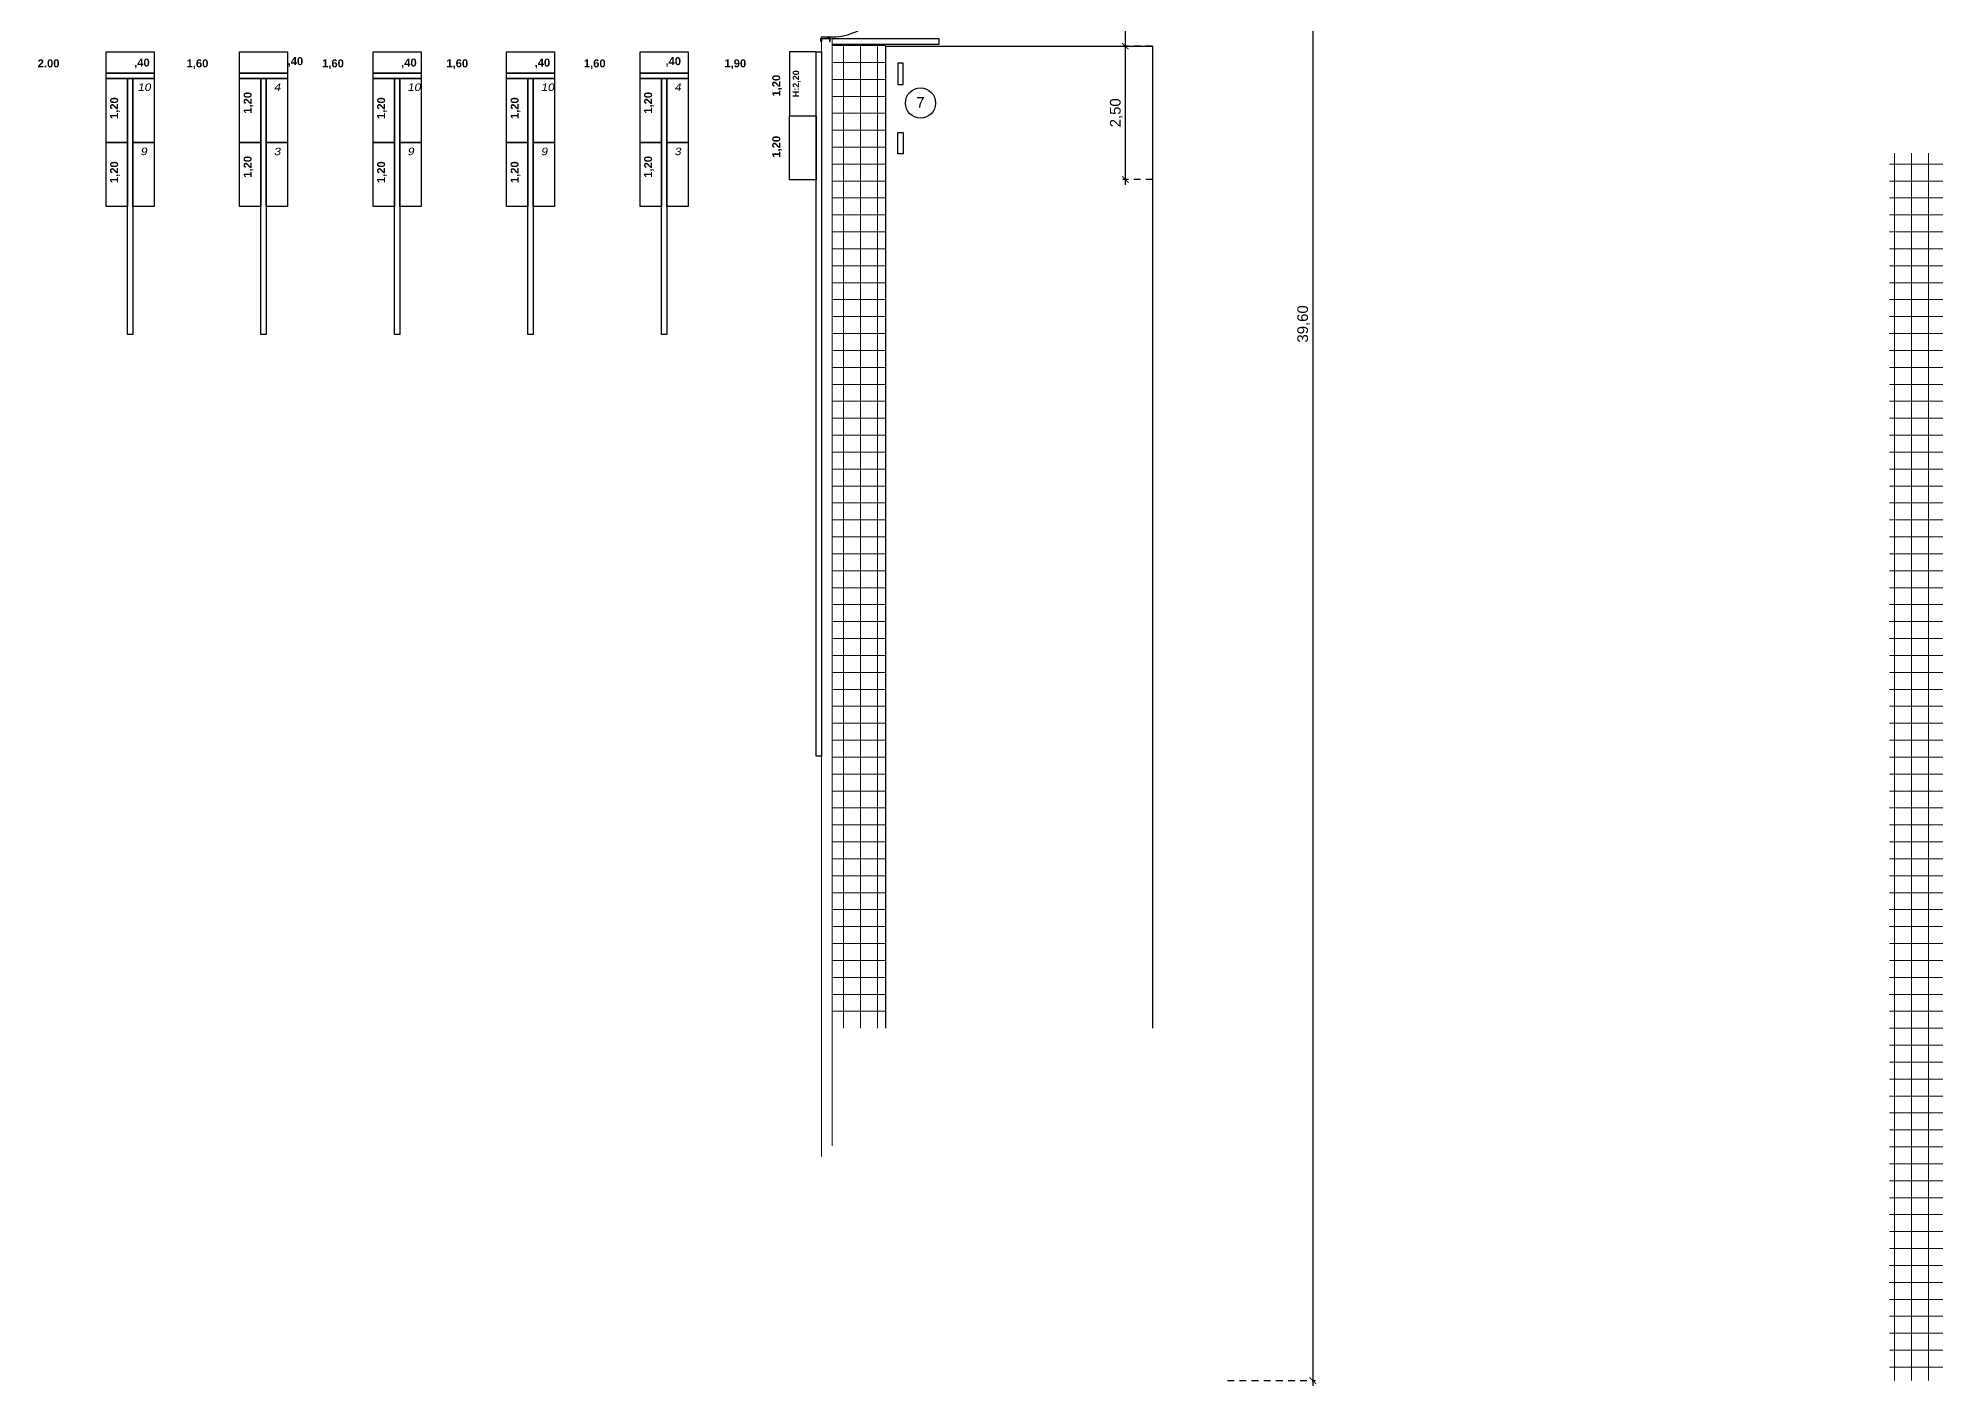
# Model space of a CAD drawing. Header units: metres. Extents: x 1093 to 1459, y -137 to 62.
# Drawn here: x 1125.47 to 1161.14, y -37.82 to -12.56 of the extents above; entities that cross this region are included whole.
import ezdxf

# ---------------------------------------------------------------- set-up
doc = ezdxf.new("R2010")
doc.units = ezdxf.units.M
doc.header["$LTSCALE"] = 0.508
doc.header["$PDMODE"] = 1
doc.header["$PDSIZE"] = -2
doc.linetypes.add('HIDDEN', pattern=[0.375, 0.25, -0.125])
doc.layers.get('0').update_dxf_attribs({"color": 9})
doc.layers.get('Defpoints').update_dxf_attribs({"color": 9})
for name, color, linetype in [('2-texto', 9, 'Continuous'), ('3-muros', 9, 'Continuous'), ('4-carpinterias', 9, 'Continuous'), ('7-equipamiento', 9, 'Continuous'), ('8-cota equipam.', 9, 'Continuous'), ('8-cotas-100', 9, 'Continuous'), ('9-Hatch', 9, 'Continuous'), ('artef', 9, 'Continuous')]:
    doc.layers.add(name, color=color, linetype=linetype)
doc.styles.add('ARIAL', font='arial.ttf', dxfattribs={"width": 1.15, "oblique": 10})
doc.styles.add('Helvetica (bold)', font='')
doc.styles.add('swiss', font='swissel.ttf')
doc.styles.get('Helvetica (bold)').set_extended_font_data('Helvetica', bold=True)
doc.dimstyles.new('dim-100', dxfattribs={"dimtxt": 0.2, "dimasz": 0.12, "dimexe": 0.05, "dimexo": 0, "dimgap": 0.05, "dimtad": 1, "dimzin": 4, "dimtxsty": 'swiss', "dimblk": 'ARCHTICK', "dimcen": 0.5, "dimdle": 0.1, "dimclrd": 256, "dimclre": 252, "dimclrt": 256, "dimadec": 0, "dimazin": 0, "dimtfac": 1, "dimtix": 1, "dimtmove": 2, "dimatfit": 3, "dimldrblk": 'OPEN30', "dimfxl": 0.05, "dimtolj": 1, "dimtzin": 0, "dimarcsym": 0})

# ---------------------------------------------------------------- blocks, each defined once
blk = doc.blocks.new('PUERTA EMERG')
for p, q in [((354.091, -229.695), (354.241, -229.695)), ((354.091, -229.725), (354.091, -229.695)), ((354.141, -229.725), (354.091, -229.725)), ((354.141, -229.737), (354.141, -229.725)), ((354.241, -229.695), (354.241, -229.737)), ((354.241, -229.737), (354.141, -229.737)), ((354.141, -230.849), (354.091, -230.849)), ((354.091, -230.849), (354.091, -230.879)), ((354.091, -230.879), (354.241, -230.879)), ((354.241, -230.837), (354.141, -230.837)), ((354.141, -230.837), (354.141, -230.849)), ((354.241, -230.879), (354.241, -230.837))]:
    blk.add_line(p, q)
for points in [[(354.091, -229.71), (354.091, -229.649), (354.081, -229.649), (354.081, -229.71)], [(354.241, -229.71), (354.241, -229.649), (354.251, -229.649), (354.251, -229.71)], [(352.965, -230.793), (354.084, -230.793), (354.084, -230.838), (352.965, -230.838)], [(354.091, -230.864), (354.091, -230.925), (354.081, -230.925), (354.081, -230.864)], [(354.241, -230.864), (354.241, -230.925), (354.251, -230.925), (354.251, -230.864)]]:
    blk.add_lwpolyline(points, close=True)
blk.add_circle((354.084, -230.847), 0.006)
at = {"color": 252}
blk.add_arc((354.047, -230.816), 1.083, 85.0526, 178.7845, dxfattribs=at)
blk.add_arc((353.873, -230.833), 0.908, 179.7162, 180.2838)
blk = doc.blocks.new('_ARCHTICK')
at = {"color": 0, "linetype": 'ByBlock', "const_width": 0.15}
blk.add_lwpolyline([(-0.5, -0.5), (0.5, 0.5)], dxfattribs=at)
blk = doc.blocks.new('*D633')
at = {"layer": '8-cotas-100', "color": 252, "linetype": 'HIDDEN', "lineweight": -2, "transparency": 16777216}
for p, q in [((1146.339, -12.711), (1145.779, -12.711)), ((1146.339, -15.211), (1145.779, -15.211))]:
    blk.add_line(p, q, dxfattribs=at)
at = {"layer": '8-cotas-100', "linetype": 'Continuous', "lineweight": -2, "transparency": 16777216}
blk.add_line((1145.829, -15.311), (1145.829, -12.611), dxfattribs=at)
at = {"layer": 'Defpoints', "color": 0, "linetype": 'Continuous', "transparency": 16777216}
for p in [(1145.829, -12.711), (1146.339, -12.711), (1146.339, -15.211)]:
    blk.add_point(p, dxfattribs=at)
at = {"layer": '8-cotas-100', "linetype": 'Continuous', "lineweight": -2, "transparency": 16777216, "xscale": 0.12, "yscale": 0.12, "zscale": 0.12}
for p, rotation in [((1145.829, -12.711), 90), ((1145.829, -15.211), 270)]:
    blk.add_blockref('_ARCHTICK', p, dxfattribs=dict(at, rotation=rotation))
at = {"layer": '8-cotas-100', "linetype": 'Continuous', "lineweight": 0, "transparency": 16777216, "insert": (1145.658, -13.961), "char_height": 0.2, "attachment_point": 5, "rotation": 90, "style": 'swiss'}
blk.add_mtext('\\A1;2,50', dxfattribs=at)
blk = doc.blocks.new('_Open30')
at = {"color": 0, "linetype": 'ByBlock', "lineweight": -2}
for p, q in [((-1, 0.27), (0, 0)), ((0, 0), (-1, -0.27)), ((0, 0), (-1, 0))]:
    blk.add_line(p, q, dxfattribs=at)
blk = doc.blocks.new('*D634')
at = {"layer": '8-cotas-100', "color": 252, "linetype": 'HIDDEN', "lineweight": -2, "transparency": 16777216}
for p, q in [((1145.829, -11.217), (1145.779, -11.217)), ((1145.829, -12.711), (1145.779, -12.711))]:
    blk.add_line(p, q, dxfattribs=at)
at = {"layer": '8-cotas-100', "linetype": 'Continuous', "lineweight": -2, "transparency": 16777216}
blk.add_line((1145.829, -12.811), (1145.829, -11.117), dxfattribs=at)
at = {"layer": 'Defpoints', "color": 0, "linetype": 'Continuous', "transparency": 16777216}
for p in [(1145.829, -11.217), (1145.829, -11.217), (1145.829, -12.711)]:
    blk.add_point(p, dxfattribs=at)
at = {"layer": '8-cotas-100', "linetype": 'Continuous', "lineweight": -2, "transparency": 16777216, "xscale": 0.12, "yscale": 0.12, "zscale": 0.12}
for p, rotation in [((1145.829, -11.217), 90), ((1145.829, -12.711), 270)]:
    blk.add_blockref('_ARCHTICK', p, dxfattribs=dict(at, rotation=rotation))
at = {"layer": '8-cotas-100', "linetype": 'Continuous', "lineweight": 0, "transparency": 16777216, "insert": (1145.658, -11.964), "char_height": 0.2, "attachment_point": 5, "rotation": 90, "style": 'swiss'}
blk.add_mtext('\\A1;1,49', dxfattribs=at)
blk = doc.blocks.new('*D679')
at = {"layer": '8-cotas-100', "color": 252, "linetype": 'HIDDEN', "lineweight": -2, "transparency": 16777216}
for p, q in [((1148.565, 1.883), (1149.388, 1.883)), ((1147.739, -37.717), (1149.388, -37.717))]:
    blk.add_line(p, q, dxfattribs=at)
at = {"layer": '8-cotas-100', "lineweight": -2, "transparency": 16777216}
blk.add_line((1149.338, 1.983), (1149.338, -37.817), dxfattribs=at)
at = {"layer": 'Defpoints', "color": 0, "transparency": 16777216}
for p in [(1148.565, 1.883), (1147.739, -37.717), (1149.338, -37.717)]:
    blk.add_point(p, dxfattribs=at)
at = {"layer": '8-cotas-100', "lineweight": -2, "transparency": 16777216, "xscale": 0.12, "yscale": 0.12, "zscale": 0.12}
for p, rotation in [((1149.338, 1.883), 90), ((1149.338, -37.717), 270)]:
    blk.add_blockref('_ARCHTICK', p, dxfattribs=dict(at, rotation=rotation))
at = {"layer": '8-cotas-100', "transparency": 16777216, "insert": (1149.167, -17.917), "char_height": 0.2, "attachment_point": 5, "rotation": 90, "style": 'swiss'}
blk.add_mtext('\\A1;39,60', dxfattribs=at)

msp = doc.modelspace()

# ---------------------------------------------------------------- hatches: boundary and pattern name
at = {"layer": '9-Hatch', "linetype": 'Continuous', "lineweight": 0}
h = msp.add_hatch(dxfattribs=at)
h.set_pattern_fill('NET', color=256, scale=0.1)
h.set_pattern_definition([(0, (-161.83503, 0), (0, 0.3175), []), (90, (-161.83503, 0), (-0.3175, 0), [])])
h.paths.add_polyline_path([(1141.339, -13.011), (1141.339, -12.677), (1140.339, -12.677), (1140.339, -31.111), (1141.339, -31.111)])
h.paths.add_polyline_path([(1161.139, -14.717), (1160.139, -14.717), (1160.139, -37.717), (1160.539, -37.717), (1161.139, -37.717)])

# ---------------------------------------------------------------- linework, layer by layer
at = {"layer": '2-texto'}
msp.add_circle((1141.991, -13.778), 0.283, dxfattribs=at)
at = {"layer": '3-muros', "linetype": 'Continuous', "lineweight": 0}
for p, q in [((1140.139, -12.577), (1140.139, -33.517)), ((1140.339, -12.577), (1140.339, -33.317))]:
    msp.add_line(p, q, dxfattribs=at)
at = {"layer": '3-muros', "linetype": 'Continuous', "lineweight": 5}
msp.add_line((1140.139, -12.577), (1140.339, -12.577), dxfattribs=at)
at = {"layer": '7-equipamiento'}
for p, q in [((1142.339, -12.577), (1140.339, -12.577)), ((1140.339, -12.677), (1142.339, -12.677)), ((1142.339, -12.677), (1142.339, -12.577))]:
    msp.add_line(p, q, dxfattribs=at)
for points in [[(1127.639, -12.817), (1127.639, -13.217), (1126.739, -13.217), (1126.739, -12.817)], [(1130.139, -12.817), (1130.139, -13.217), (1129.239, -13.217), (1129.239, -12.817)], [(1132.639, -12.817), (1132.639, -13.217), (1131.739, -13.217), (1131.739, -12.817)], [(1135.139, -12.817), (1135.139, -13.217), (1134.239, -13.217), (1134.239, -12.817)], [(1137.639, -12.817), (1137.639, -13.217), (1136.739, -13.217), (1136.739, -12.817)], [(1140.039, -14.017), (1140.039, -12.817), (1139.539, -12.817), (1139.539, -14.017)], [(1140.139, -26.017), (1140.039, -26.017), (1140.039, -12.817), (1140.139, -12.817)], [(1127.639, -13.217), (1127.639, -13.317), (1126.739, -13.317), (1126.739, -13.217)], [(1127.139, -13.317), (1127.139, -14.517), (1126.739, -14.517), (1126.739, -13.317)], [(1127.239, -13.317), (1127.239, -18.118), (1127.139, -18.118), (1127.139, -13.317)], [(1127.639, -13.317), (1127.639, -14.517), (1127.239, -14.517), (1127.239, -13.317)], [(1130.139, -13.217), (1130.139, -13.317), (1129.239, -13.317), (1129.239, -13.217)], [(1129.639, -13.317), (1129.639, -14.517), (1129.239, -14.517), (1129.239, -13.317)], [(1129.739, -13.317), (1129.739, -18.118), (1129.639, -18.118), (1129.639, -13.317)], [(1130.139, -13.317), (1130.139, -14.517), (1129.739, -14.517), (1129.739, -13.317)], [(1132.639, -13.217), (1132.639, -13.317), (1131.739, -13.317), (1131.739, -13.217)], [(1132.139, -13.317), (1132.139, -14.517), (1131.739, -14.517), (1131.739, -13.317)], [(1132.239, -13.317), (1132.239, -18.118), (1132.139, -18.118), (1132.139, -13.317)], [(1132.639, -13.317), (1132.639, -14.517), (1132.239, -14.517), (1132.239, -13.317)], [(1135.139, -13.217), (1135.139, -13.317), (1134.239, -13.317), (1134.239, -13.217)], [(1134.639, -13.317), (1134.639, -14.517), (1134.239, -14.517), (1134.239, -13.317)], [(1134.739, -13.317), (1134.739, -18.118), (1134.639, -18.118), (1134.639, -13.317)], [(1135.139, -13.317), (1135.139, -14.517), (1134.739, -14.517), (1134.739, -13.317)], [(1137.639, -13.217), (1137.639, -13.317), (1136.739, -13.317), (1136.739, -13.217)], [(1137.139, -13.317), (1137.139, -14.517), (1136.739, -14.517), (1136.739, -13.317)], [(1137.239, -13.317), (1137.239, -18.117), (1137.139, -18.117), (1137.139, -13.317)], [(1137.639, -13.317), (1137.639, -14.517), (1137.239, -14.517), (1137.239, -13.317)], [(1140.039, -14.017), (1140.039, -15.217), (1139.539, -15.217), (1139.539, -14.017)], [(1127.139, -14.517), (1127.139, -15.717), (1126.739, -15.717), (1126.739, -14.517)], [(1127.639, -14.517), (1127.639, -15.717), (1127.239, -15.717), (1127.239, -14.517)], [(1129.639, -14.517), (1129.639, -15.717), (1129.239, -15.717), (1129.239, -14.517)], [(1130.139, -14.517), (1130.139, -15.717), (1129.739, -15.717), (1129.739, -14.517)], [(1132.139, -14.517), (1132.139, -15.717), (1131.739, -15.717), (1131.739, -14.517)], [(1132.639, -14.517), (1132.639, -15.717), (1132.239, -15.717), (1132.239, -14.517)], [(1134.639, -14.517), (1134.639, -15.717), (1134.239, -15.717), (1134.239, -14.517)], [(1135.139, -14.517), (1135.139, -15.717), (1134.739, -15.717), (1134.739, -14.517)], [(1137.139, -14.517), (1137.139, -15.717), (1136.739, -15.717), (1136.739, -14.517)], [(1137.639, -14.517), (1137.639, -15.717), (1137.239, -15.717), (1137.239, -14.517)]]:
    msp.add_lwpolyline(points, close=True, dxfattribs=at)
at = {"layer": 'artef'}
for p, q in [((1141.339, -12.711), (1141.339, -31.111)), ((1141.339, -12.711), (1146.339, -12.711)), ((1141.339, -12.711), (1141.339, -31.111)), ((1146.339, -12.711), (1146.339, -31.111))]:
    msp.add_line(p, q, dxfattribs=at)
for points in [[(1141.566, -13.032), (1141.566, -13.432), (1141.666, -13.432), (1141.666, -13.032)], [(1141.566, -14.732), (1141.566, -14.332), (1141.666, -14.332), (1141.666, -14.732)]]:
    msp.add_lwpolyline(points, close=True, dxfattribs=at)

# ---------------------------------------------------------------- block references
at = {"layer": '4-carpinterias', "rotation": 180}
msp.add_blockref('PUERTA EMERG', (1494.379, -242.272), dxfattribs=at)

# ---------------------------------------------------------------- texts
at = {"layer": '2-texto', "insert": (1141.914, -13.665), "char_height": 0.2, "width": 0.27814, "attachment_point": 1, "line_spacing_factor": 0.844561, "style": 'swiss'}
msp.add_mtext('7', dxfattribs=at)
at = {"layer": '7-equipamiento', "insert": (1139.598, -14.089, 0), "char_height": 0.12, "attachment_point": 1, "rotation": 90, "style": 'Helvetica (bold)'}
msp.add_mtext_dynamic_manual_height_columns('\\pi0.37495; H:2,20', width=1.43562, gutter_width=1, heights=[0.202], dxfattribs=at)
at = {"layer": '7-equipamiento', "char_height": 0.14, "attachment_point": 1, "line_spacing_factor": 0.843168, "style": 'ARIAL'}
for s, insert in [('10', (1127.327, -13.411)), ('4', (1129.881, -13.411)), ('10', (1132.381, -13.411)), ('10', (1134.881, -13.411)), ('4', (1137.381, -13.411)), ('9', (1127.381, -14.615)), ('3', (1129.881, -14.615)), ('9', (1132.381, -14.615)), ('9', (1134.881, -14.615)), ('3', (1137.381, -14.615))]:
    msp.add_mtext(s, dxfattribs=dict(at, insert=insert))
at = {"layer": '8-cota equipam.', "lineweight": 0, "style": 'Helvetica (bold)'}
for s, p in [('2.00', (1125.459, -13.109)), (',40', (1127.265, -13.095)), ('1,60', (1128.247, -13.109)), (',40', (1130.139, -13.068)), ('1,60', (1130.785, -13.109)), (',40', (1132.265, -13.095)), ('1,60', (1133.112, -13.109)), (',40', (1134.765, -13.095)), ('1,60', (1135.687, -13.109)), (',40', (1137.215, -13.068)), ('1,90', (1138.319, -13.109))]:
    msp.add_text(s, height=0.1499, dxfattribs=at).set_placement(p)
for p in [(1139.364, -13.656), (1126.965, -14.078), (1129.465, -13.978), (1131.965, -14.078), (1134.465, -14.078), (1136.965, -13.978), (1139.364, -14.801), (1126.965, -15.278), (1129.465, -15.178), (1131.965, -15.278), (1134.465, -15.278), (1136.965, -15.178)]:
    msp.add_text('1,20', height=0.1499, rotation=90, dxfattribs=at).set_placement(p)

# ---------------------------------------------------------------- dimensions: what is measured, and where the dimension line sits
at = {"layer": '8-cotas-100'}
dim = msp.add_linear_dim(base=(1149.338, -37.717), p1=(1148.565, 1.883), p2=(1147.739, -37.717), angle=90, dimstyle='dim-100', dxfattribs=at)
dim.commit()
dim.dimension.update_dxf_attribs({"geometry": '*D679', "text_midpoint": (1149.167, -17.917)})
at = {"layer": '8-cotas-100', "linetype": 'Continuous', "lineweight": 0}
for base, p1, p2, picture, middle in [((1145.829, -11.217), (1145.829, -12.711), (1145.829, -11.217), '*D634', (1145.658, -11.964)), ((1145.829, -12.711), (1146.339, -15.211), (1146.339, -12.711), '*D633', (1145.658, -13.961))]:
    dim = msp.add_linear_dim(base=base, p1=p1, p2=p2, angle=90, dimstyle='dim-100', dxfattribs=at)
    dim.commit()
    dim.dimension.update_dxf_attribs({"geometry": picture, "text_midpoint": middle})

doc.saveas('drawing.dxf')
